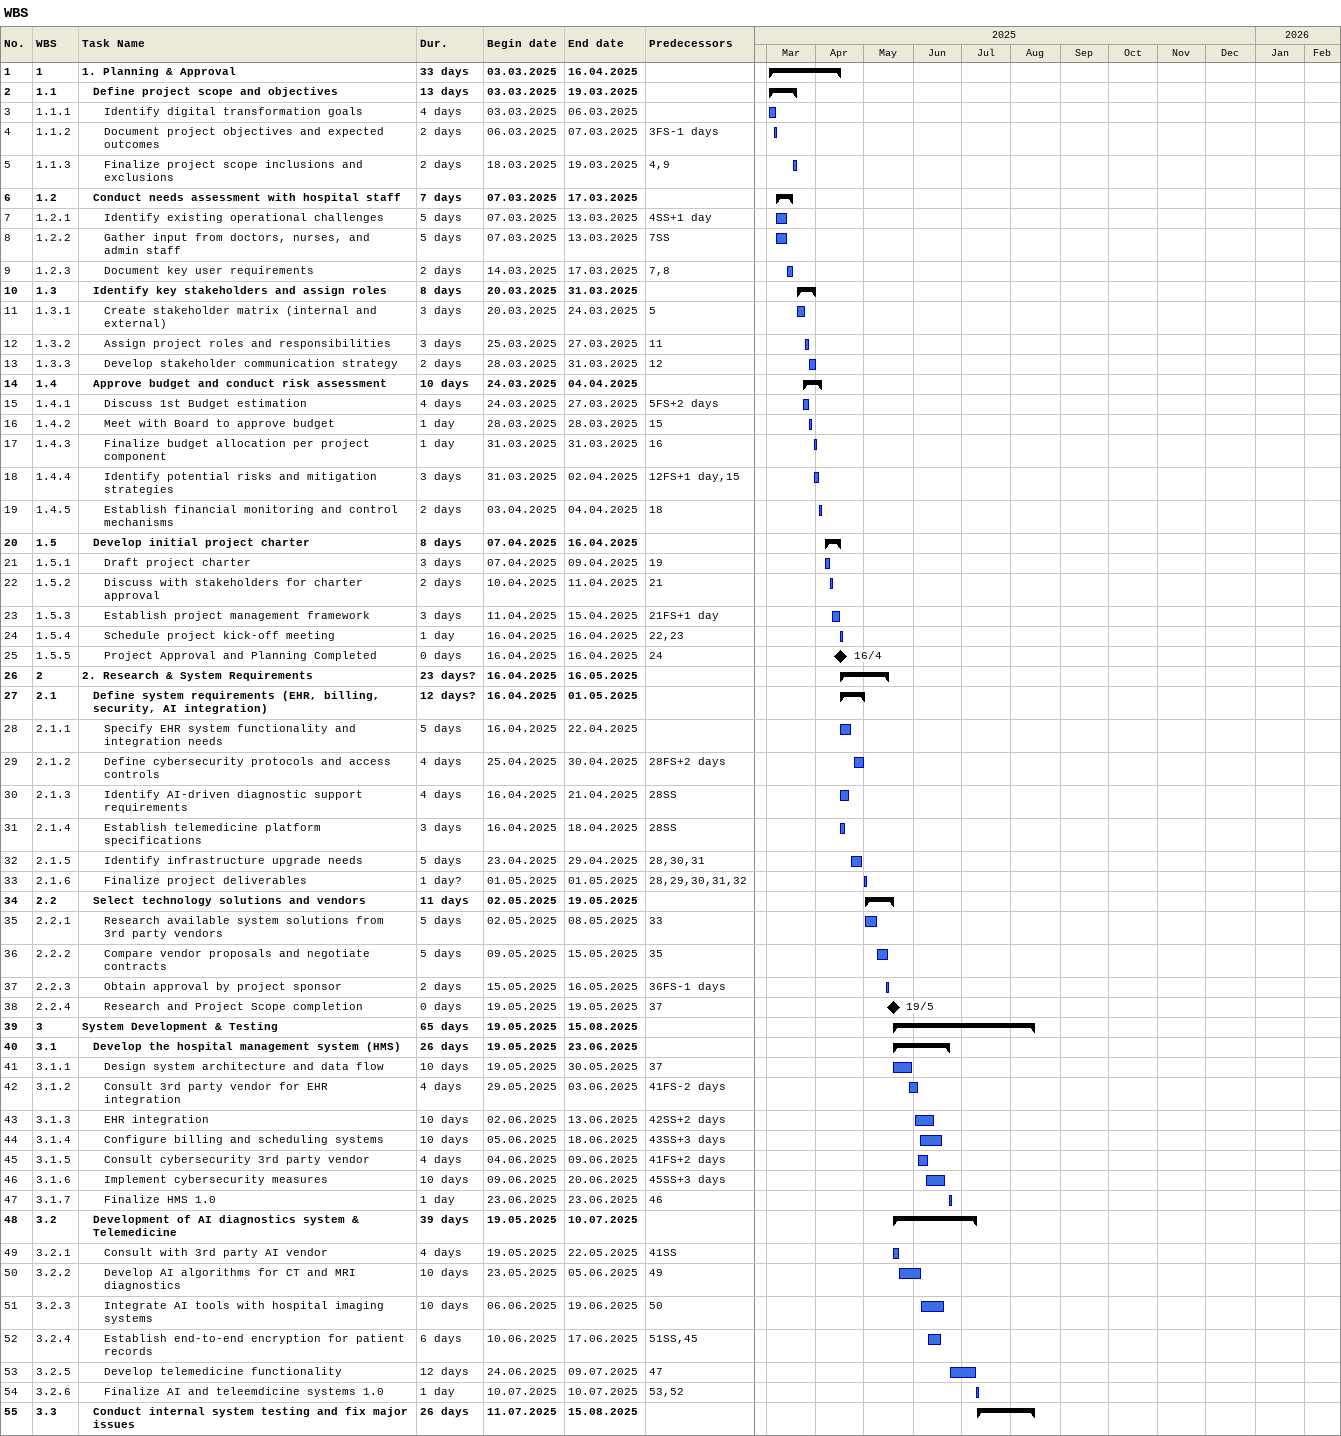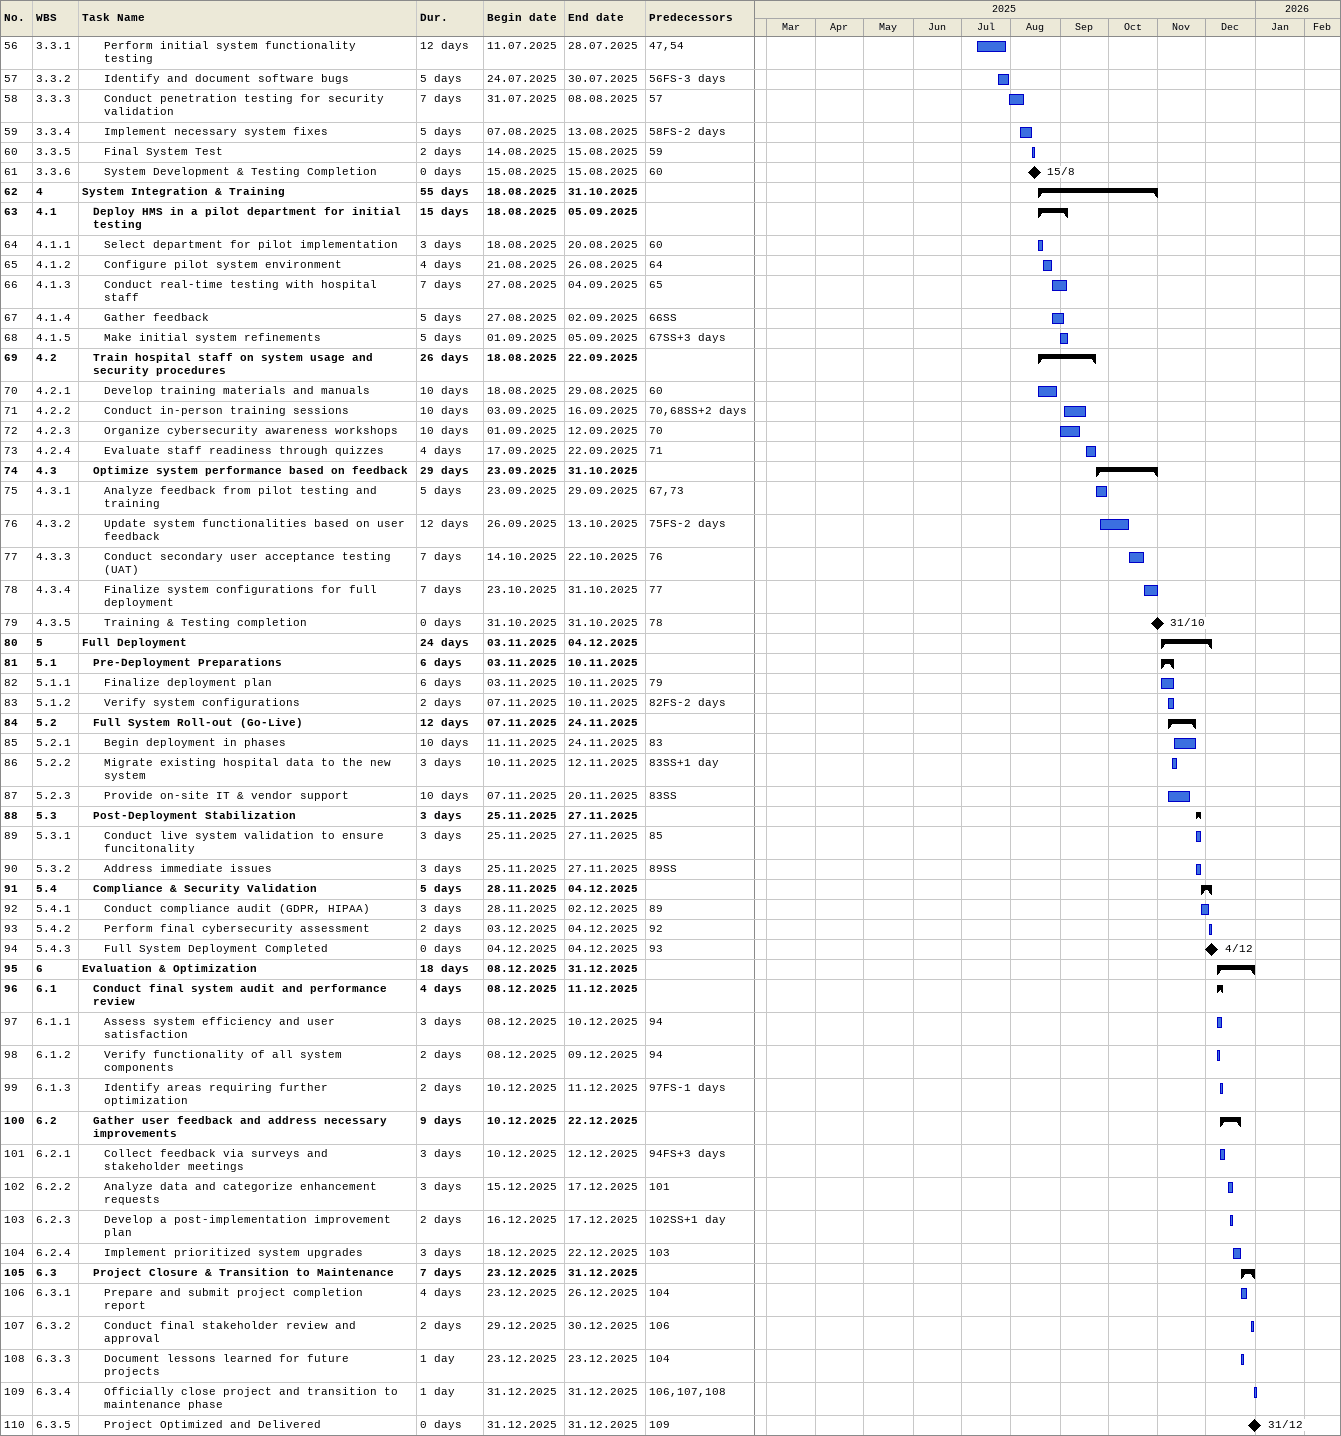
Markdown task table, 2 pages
WBS

| ID | WBS | Task | Duration | Start | Finish | Predecessors |
|---|---|---|---|---|---|---|
| 1 | 1 | **1. Planning & Approval** | 33d | 2025-03-03 | 2025-04-16 |  |
| 2 | 1.1 | **Define project scope and objectives** | 13d | 2025-03-03 | 2025-03-19 |  |
| 3 | 1.1.1 | Identify digital transformation goals | 4d | 2025-03-03 | 2025-03-06 |  |
| 4 | 1.1.2 | Document project objectives and expected outcomes | 2d | 2025-03-06 | 2025-03-07 | 3FS-1d |
| 5 | 1.1.3 | Finalize project scope inclusions and exclusions | 2d | 2025-03-18 | 2025-03-19 | 4, 9 |
| 6 | 1.2 | **Conduct needs assessment with hospital staff** | 7d | 2025-03-07 | 2025-03-17 |  |
| 7 | 1.2.1 | Identify existing operational challenges | 5d | 2025-03-07 | 2025-03-13 | 4SS+1d |
| 8 | 1.2.2 | Gather input from doctors, nurses, and admin staff | 5d | 2025-03-07 | 2025-03-13 | 7SS |
| 9 | 1.2.3 | Document key user requirements | 2d | 2025-03-14 | 2025-03-17 | 7, 8 |
| 10 | 1.3 | **Identify key stakeholders and assign roles** | 8d | 2025-03-20 | 2025-03-31 |  |
| 11 | 1.3.1 | Create stakeholder matrix (internal and external) | 3d | 2025-03-20 | 2025-03-24 | 5 |
| 12 | 1.3.2 | Assign project roles and responsibilities | 3d | 2025-03-25 | 2025-03-27 | 11 |
| 13 | 1.3.3 | Develop stakeholder communication strategy | 2d | 2025-03-28 | 2025-03-31 | 12 |
| 14 | 1.4 | **Approve budget and conduct risk assessment** | 10d | 2025-03-24 | 2025-04-04 |  |
| 15 | 1.4.1 | Discuss 1st Budget estimation | 4d | 2025-03-24 | 2025-03-27 | 5FS+2d |
| 16 | 1.4.2 | Meet with Board to approve budget | 1d | 2025-03-28 | 2025-03-28 | 15 |
| 17 | 1.4.3 | Finalize budget allocation per project component | 1d | 2025-03-31 | 2025-03-31 | 16 |
| 18 | 1.4.4 | Identify potential risks and mitigation strategies | 3d | 2025-03-31 | 2025-04-02 | 12FS+1d, 15 |
| 19 | 1.4.5 | Establish financial monitoring and control mechanisms | 2d | 2025-04-03 | 2025-04-04 | 18 |
| 20 | 1.5 | **Develop initial project charter** | 8d | 2025-04-07 | 2025-04-16 |  |
| 21 | 1.5.1 | Draft project charter | 3d | 2025-04-07 | 2025-04-09 | 19 |
| 22 | 1.5.2 | Discuss with stakeholders for charter approval | 2d | 2025-04-10 | 2025-04-11 | 21 |
| 23 | 1.5.3 | Establish project management framework | 3d | 2025-04-11 | 2025-04-15 | 21FS+1d |
| 24 | 1.5.4 | Schedule project kick-off meeting | 1d | 2025-04-16 | 2025-04-16 | 22, 23 |
| 25 | 1.5.5 | Project Approval and Planning Completed | 0d | 2025-04-16 | 2025-04-16 | 24 |
| 26 | 2 | **2. Research & System Requirements** | 23d? | 2025-04-16 | 2025-05-16 |  |
| 27 | 2.1 | **Define system requirements (EHR, billing, security, AI integration)** | 12d? | 2025-04-16 | 2025-05-01 |  |
| 28 | 2.1.1 | Specify EHR system functionality and integration needs | 5d | 2025-04-16 | 2025-04-22 |  |
| 29 | 2.1.2 | Define cybersecurity protocols and access controls | 4d | 2025-04-25 | 2025-04-30 | 28FS+2d |
| 30 | 2.1.3 | Identify AI-driven diagnostic support requirements | 4d | 2025-04-16 | 2025-04-21 | 28SS |
| 31 | 2.1.4 | Establish telemedicine platform specifications | 3d | 2025-04-16 | 2025-04-18 | 28SS |
| 32 | 2.1.5 | Identify infrastructure upgrade needs | 5d | 2025-04-23 | 2025-04-29 | 28, 30, 31 |
| 33 | 2.1.6 | Finalize project deliverables | 1d? | 2025-05-01 | 2025-05-01 | 28, 29, 30, 31, 32 |
| 34 | 2.2 | **Select technology solutions and vendors** | 11d | 2025-05-02 | 2025-05-19 |  |
| 35 | 2.2.1 | Research available system solutions from 3rd party vendors | 5d | 2025-05-02 | 2025-05-08 | 33 |
| 36 | 2.2.2 | Compare vendor proposals and negotiate contracts | 5d | 2025-05-09 | 2025-05-15 | 35 |
| 37 | 2.2.3 | Obtain approval by project sponsor | 2d | 2025-05-15 | 2025-05-16 | 36FS-1d |
| 38 | 2.2.4 | Research and Project Scope completion | 0d | 2025-05-19 | 2025-05-19 | 37 |
| 39 | 3 | **System Development & Testing** | 65d | 2025-05-19 | 2025-08-15 |  |
| 40 | 3.1 | **Develop the hospital management system (HMS)** | 26d | 2025-05-19 | 2025-06-23 |  |
| 41 | 3.1.1 | Design system architecture and data flow | 10d | 2025-05-19 | 2025-05-30 | 37 |
| 42 | 3.1.2 | Consult 3rd party vendor for EHR integration | 4d | 2025-05-29 | 2025-06-03 | 41FS-2d |
| 43 | 3.1.3 | EHR integration | 10d | 2025-06-02 | 2025-06-13 | 42SS+2d |
| 44 | 3.1.4 | Configure billing and scheduling systems | 10d | 2025-06-05 | 2025-06-18 | 43SS+3d |
| 45 | 3.1.5 | Consult cybersecurity 3rd party vendor | 4d | 2025-06-04 | 2025-06-09 | 41FS+2d |
| 46 | 3.1.6 | Implement cybersecurity measures | 10d | 2025-06-09 | 2025-06-20 | 45SS+3d |
| 47 | 3.1.7 | Finalize HMS 1.0 | 1d | 2025-06-23 | 2025-06-23 | 46 |
| 48 | 3.2 | **Development of AI diagnostics system & Telemedicine** | 39d | 2025-05-19 | 2025-07-10 |  |
| 49 | 3.2.1 | Consult with 3rd party AI vendor | 4d | 2025-05-19 | 2025-05-22 | 41SS |
| 50 | 3.2.2 | Develop AI algorithms for CT and MRI diagnostics | 10d | 2025-05-23 | 2025-06-05 | 49 |
| 51 | 3.2.3 | Integrate AI tools with hospital imaging systems | 10d | 2025-06-06 | 2025-06-19 | 50 |
| 52 | 3.2.4 | Establish end-to-end encryption for patient records | 6d | 2025-06-10 | 2025-06-17 | 51SS, 45 |
| 53 | 3.2.5 | Develop telemedicine functionality | 12d | 2025-06-24 | 2025-07-09 | 47 |
| 54 | 3.2.6 | Finalize AI and teleemdicine systems 1.0 | 1d | 2025-07-10 | 2025-07-10 | 53, 52 |
| 55 | 3.3 | **Conduct internal system testing and fix major issues** | 26d | 2025-07-11 | 2025-08-15 |  |
| 56 | 3.3.1 | Perform initial system functionality testing | 12d | 2025-07-11 | 2025-07-28 | 47, 54 |
| 57 | 3.3.2 | Identify and document software bugs | 5d | 2025-07-24 | 2025-07-30 | 56FS-3d |
| 58 | 3.3.3 | Conduct penetration testing for security validation | 7d | 2025-07-31 | 2025-08-08 | 57 |
| 59 | 3.3.4 | Implement necessary system fixes | 5d | 2025-08-07 | 2025-08-13 | 58FS-2d |
| 60 | 3.3.5 | Final System Test | 2d | 2025-08-14 | 2025-08-15 | 59 |
| 61 | 3.3.6 | System Development & Testing Completion | 0d | 2025-08-15 | 2025-08-15 | 60 |
| 62 | 4 | **System Integration & Training** | 55d | 2025-08-18 | 2025-10-31 |  |
| 63 | 4.1 | **Deploy HMS in a pilot department for initial testing** | 15d | 2025-08-18 | 2025-09-05 |  |
| 64 | 4.1.1 | Select department for pilot implementation | 3d | 2025-08-18 | 2025-08-20 | 60 |
| 65 | 4.1.2 | Configure pilot system environment | 4d | 2025-08-21 | 2025-08-26 | 64 |
| 66 | 4.1.3 | Conduct real-time testing with hospital staff | 7d | 2025-08-27 | 2025-09-04 | 65 |
| 67 | 4.1.4 | Gather feedback | 5d | 2025-08-27 | 2025-09-02 | 66SS |
| 68 | 4.1.5 | Make initial system refinements | 5d | 2025-09-01 | 2025-09-05 | 67SS+3d |
| 69 | 4.2 | **Train hospital staff on system usage and security procedures** | 26d | 2025-08-18 | 2025-09-22 |  |
| 70 | 4.2.1 | Develop training materials and manuals | 10d | 2025-08-18 | 2025-08-29 | 60 |
| 71 | 4.2.2 | Conduct in-person training sessions | 10d | 2025-09-03 | 2025-09-16 | 70, 68SS+2d |
| 72 | 4.2.3 | Organize cybersecurity awareness workshops | 10d | 2025-09-01 | 2025-09-12 | 70 |
| 73 | 4.2.4 | Evaluate staff readiness through quizzes | 4d | 2025-09-17 | 2025-09-22 | 71 |
| 74 | 4.3 | **Optimize system performance based on feedback** | 29d | 2025-09-23 | 2025-10-31 |  |
| 75 | 4.3.1 | Analyze feedback from pilot testing and training | 5d | 2025-09-23 | 2025-09-29 | 67, 73 |
| 76 | 4.3.2 | Update system functionalities based on user feedback | 12d | 2025-09-26 | 2025-10-13 | 75FS-2d |
| 77 | 4.3.3 | Conduct secondary user acceptance testing (UAT) | 7d | 2025-10-14 | 2025-10-22 | 76 |
| 78 | 4.3.4 | Finalize system configurations for full deployment | 7d | 2025-10-23 | 2025-10-31 | 77 |
| 79 | 4.3.5 | Training & Testing completion | 0d | 2025-10-31 | 2025-10-31 | 78 |
| 80 | 5 | **Full Deployment** | 24d | 2025-11-03 | 2025-12-04 |  |
| 81 | 5.1 | **Pre-Deployment Preparations** | 6d | 2025-11-03 | 2025-11-10 |  |
| 82 | 5.1.1 | Finalize deployment plan | 6d | 2025-11-03 | 2025-11-10 | 79 |
| 83 | 5.1.2 | Verify system configurations | 2d | 2025-11-07 | 2025-11-10 | 82FS-2d |
| 84 | 5.2 | **Full System Roll-out (Go-Live)** | 12d | 2025-11-07 | 2025-11-24 |  |
| 85 | 5.2.1 | Begin deployment in phases | 10d | 2025-11-11 | 2025-11-24 | 83 |
| 86 | 5.2.2 | Migrate existing hospital data to the new system | 3d | 2025-11-10 | 2025-11-12 | 83SS+1d |
| 87 | 5.2.3 | Provide on-site IT & vendor support | 10d | 2025-11-07 | 2025-11-20 | 83SS |
| 88 | 5.3 | **Post-Deployment Stabilization** | 3d | 2025-11-25 | 2025-11-27 |  |
| 89 | 5.3.1 | Conduct live system validation to ensure funcitonality | 3d | 2025-11-25 | 2025-11-27 | 85 |
| 90 | 5.3.2 | Address immediate issues | 3d | 2025-11-25 | 2025-11-27 | 89SS |
| 91 | 5.4 | **Compliance & Security Validation** | 5d | 2025-11-28 | 2025-12-04 |  |
| 92 | 5.4.1 | Conduct compliance audit (GDPR, HIPAA) | 3d | 2025-11-28 | 2025-12-02 | 89 |
| 93 | 5.4.2 | Perform final cybersecurity assessment | 2d | 2025-12-03 | 2025-12-04 | 92 |
| 94 | 5.4.3 | Full System Deployment Completed | 0d | 2025-12-04 | 2025-12-04 | 93 |
| 95 | 6 | **Evaluation & Optimization** | 18d | 2025-12-08 | 2025-12-31 |  |
| 96 | 6.1 | **Conduct final system audit and performance review** | 4d | 2025-12-08 | 2025-12-11 |  |
| 97 | 6.1.1 | Assess system efficiency and user satisfaction | 3d | 2025-12-08 | 2025-12-10 | 94 |
| 98 | 6.1.2 | Verify functionality of all system components | 2d | 2025-12-08 | 2025-12-09 | 94 |
| 99 | 6.1.3 | Identify areas requiring further optimization | 2d | 2025-12-10 | 2025-12-11 | 97FS-1d |
| 100 | 6.2 | **Gather user feedback and address necessary improvements** | 9d | 2025-12-10 | 2025-12-22 |  |
| 101 | 6.2.1 | Collect feedback via surveys and stakeholder meetings | 3d | 2025-12-10 | 2025-12-12 | 94FS+3d |
| 102 | 6.2.2 | Analyze data and categorize enhancement requests | 3d | 2025-12-15 | 2025-12-17 | 101 |
| 103 | 6.2.3 | Develop a post-implementation improvement plan | 2d | 2025-12-16 | 2025-12-17 | 102SS+1d |
| 104 | 6.2.4 | Implement prioritized system upgrades | 3d | 2025-12-18 | 2025-12-22 | 103 |
| 105 | 6.3 | **Project Closure & Transition to Maintenance** | 7d | 2025-12-23 | 2025-12-31 |  |
| 106 | 6.3.1 | Prepare and submit project completion report | 4d | 2025-12-23 | 2025-12-26 | 104 |
| 107 | 6.3.2 | Conduct final stakeholder review and approval | 2d | 2025-12-29 | 2025-12-30 | 106 |
| 108 | 6.3.3 | Document lessons learned for future projects | 1d | 2025-12-23 | 2025-12-23 | 104 |
| 109 | 6.3.4 | Officially close project and transition to maintenance phase | 1d | 2025-12-31 | 2025-12-31 | 106, 107, 108 |
| 110 | 6.3.5 | Project Optimized and Delivered | 0d | 2025-12-31 | 2025-12-31 | 109 |
